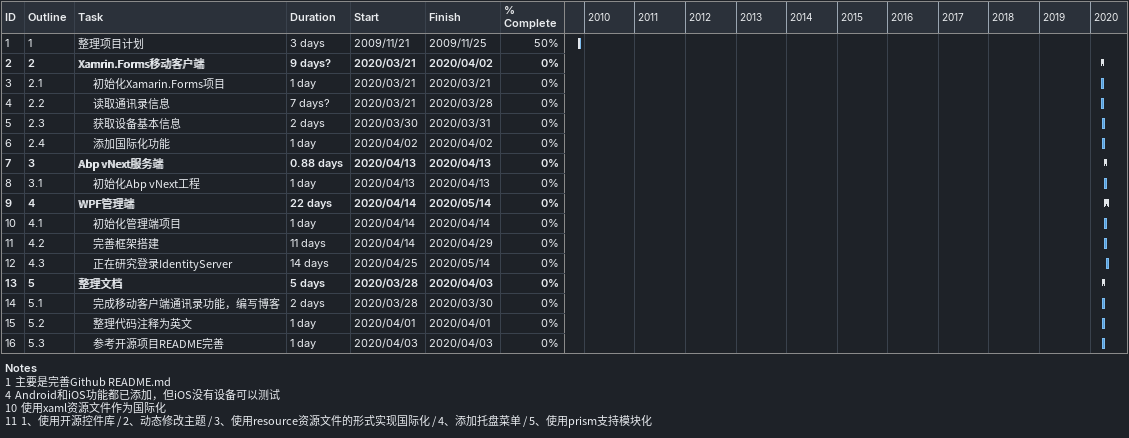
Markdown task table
| ID | WBS | Task | Duration | Start | Finish | % complete |
|---|---|---|---|---|---|---|
| 1 | 1 | 整理项目计划 | 3d | 2009-11-21 | 2009-11-25 | 50 |
| 2 | 2 | **Xamrin.Forms移动客户端** | 9d? | 2020-03-21 | 2020-04-02 | 0 |
| 3 | 2.1 | 初始化Xamarin.Forms项目 | 1d | 2020-03-21 | 2020-03-21 | 0 |
| 4 | 2.2 | 读取通讯录信息 | 7d? | 2020-03-21 | 2020-03-28 | 0 |
| 5 | 2.3 | 获取设备基本信息 | 2d | 2020-03-30 | 2020-03-31 | 0 |
| 6 | 2.4 | 添加国际化功能 | 1d | 2020-04-02 | 2020-04-02 | 0 |
| 7 | 3 | **Abp vNext服务端** | 0.88d | 2020-04-13 | 2020-04-13 | 0 |
| 8 | 3.1 | 初始化Abp vNext工程 | 1d | 2020-04-13 | 2020-04-13 | 0 |
| 9 | 4 | **WPF管理端** | 22d | 2020-04-14 | 2020-05-14 | 0 |
| 10 | 4.1 | 初始化管理端项目 | 1d | 2020-04-14 | 2020-04-14 | 0 |
| 11 | 4.2 | 完善框架搭建 | 11d | 2020-04-14 | 2020-04-29 | 0 |
| 12 | 4.3 | 正在研究登录IdentityServer | 14d | 2020-04-25 | 2020-05-14 | 0 |
| 13 | 5 | **整理文档** | 5d | 2020-03-28 | 2020-04-03 | 0 |
| 14 | 5.1 | 完成移动客户端通讯录功能，编写博客 | 2d | 2020-03-28 | 2020-03-30 | 0 |
| 15 | 5.2 | 整理代码注释为英文 | 1d | 2020-04-01 | 2020-04-01 | 0 |
| 16 | 5.3 | 参考开源项目README完善 | 1d | 2020-04-03 | 2020-04-03 | 0 |

Notes
- 1: 主要是完善Github README.md
- 4: Android和iOS功能都已添加，但iOS没有设备可以测试
- 10: 使用xaml资源文件作为国际化
- 11: 1、使用开源控件库 / 2、动态修改主题 / 3、使用resource资源文件的形式实现国际化 / 4、添加托盘菜单 / 5、使用prism支持模块化
